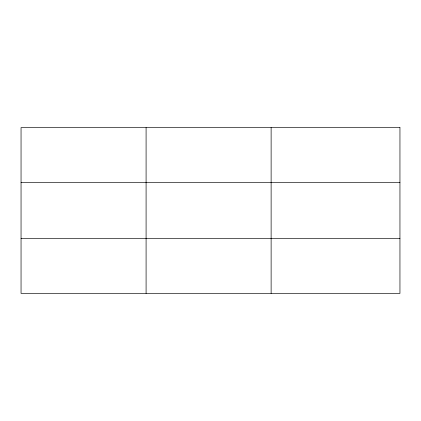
<?xml version="1.0" encoding="UTF-8"?>
<svg xmlns="http://www.w3.org/2000/svg" width="421" height="421" viewBox="0 0 421 421"><rect width="100%" height="100%" fill="white"/><g stroke="black" fill="none" stroke-linecap="round" stroke-linejoin="round"><path stroke-width="0.63" d="M146.087 127.595L146.087 293.405M271.124 127.595L271.124 293.405M21.05 182.314L399.95 182.314M21.05 238.686L399.95 238.686M399.95 127.595L399.95 293.405L21.05 293.405L21.05 127.595L399.95 127.595"/></g></svg>
